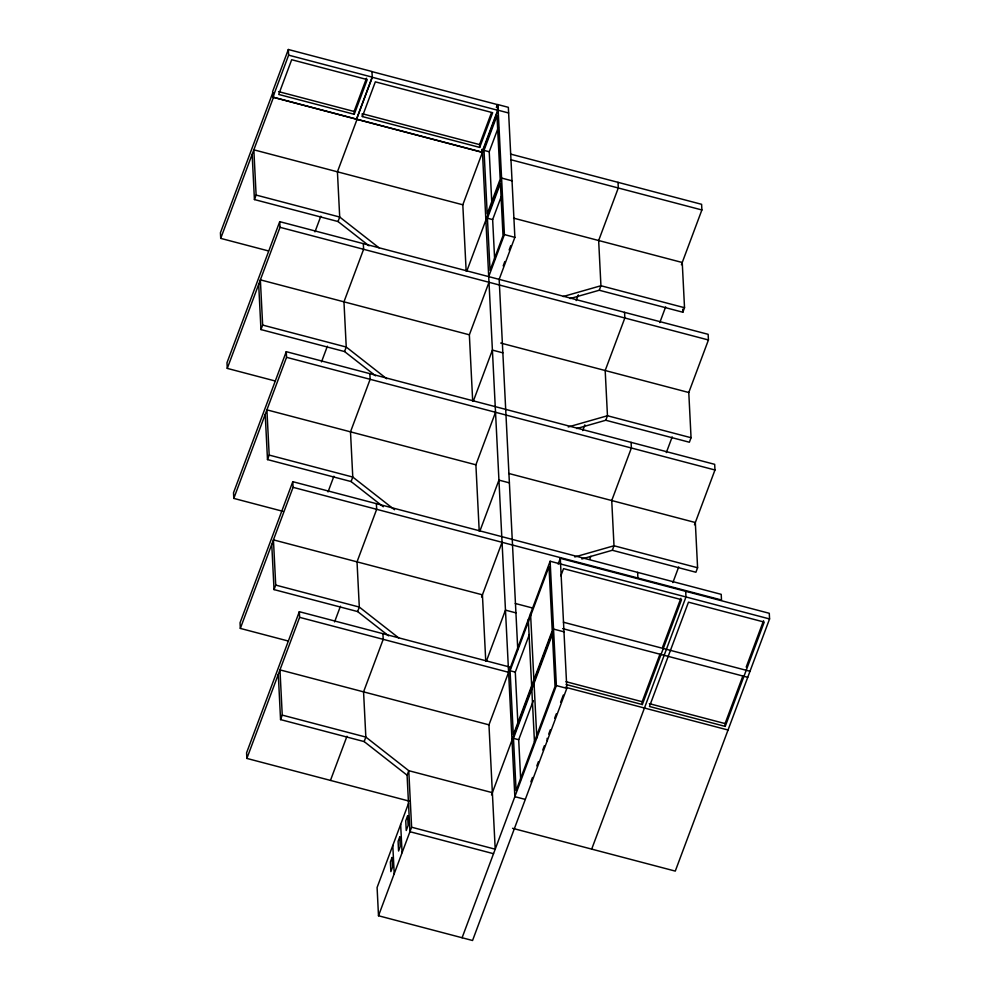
<?xml version="1.0" encoding="UTF-8"?>
<svg xmlns="http://www.w3.org/2000/svg" width="990" height="990" viewBox="0 0 990 990"><rect width="100%" height="100%" fill="white"/><g stroke="black" fill="none" stroke-linecap="round" stroke-linejoin="round"><path stroke-width="1.49" d="M356.561 119.295L372.277 77.269L371.931 71.49L288.338 49.5L272.634 91.525L272.918 97.181L481.957 152.274L497.673 110.249L497.388 104.594L371.993 71.627M272.658 93.085L220.436 232.737L220.721 238.38L268.488 250.94M272.918 97.181L288.622 55.155L288.338 49.5M220.721 238.38L273.475 97.305L273.265 93.06M369.022 245.805L338.023 221.537L254.43 199.559L256.113 195.055L253.836 149.824L462.813 204.794L466.154 271.087M576.737 428.546L605.781 420.255L689.374 442.233L691.057 437.729L688.78 392.51L708.432 339.978L708.147 334.323L279.724 221.661L226.982 362.748L227.267 368.391L275.034 380.952M227.267 368.391L280.009 227.316L279.724 221.661M375.557 375.816L344.557 351.549L260.964 329.571L262.647 325.067L260.37 279.848L469.359 334.806L472.688 401.099M354.247 114.296L367.228 79.596L291.679 59.722L278.71 94.434L354.247 114.296L354.098 111.474L366.535 78.21M356.511 119.159L372.215 77.133L288.622 55.155M314.969 231.87L320.834 216.204M357.068 119.283L337.429 171.815L339.706 217.033L338.023 221.537M362.352 116.56L375.334 81.848L492.674 112.699L479.692 147.411L362.352 116.56L362.216 113.726L479.556 144.59L479.692 147.411M694.485 524.774L714.966 469.99L714.681 464.335L286.259 351.673L233.516 492.76L233.801 498.403L283.053 511.36M233.801 498.403L286.543 357.328L286.259 351.673M383.291 506.769L351.091 481.561L267.498 459.583L269.181 455.078L266.904 409.86L475.893 464.817L479.222 531.11M321.502 361.894L327.368 346.215M292.793 481.685L293.077 487.34L721.5 600.002L721.215 594.346L292.793 481.685L240.05 622.772L240.335 628.415L288.102 640.988M240.335 628.415L293.077 487.34M344.557 351.549L346.24 347.045L343.963 301.826L363.602 249.294L363.318 243.639M388.625 635.84L357.625 611.572L274.032 589.595L275.715 585.09L273.438 539.872L482.427 594.829L485.756 661.122M328.036 491.906L333.902 476.227M511.298 667.446L299.327 611.696L246.584 752.784L246.869 758.427L409.575 801.219M246.869 758.427L299.611 617.352L299.327 611.696M351.091 481.561L352.774 477.056L350.497 431.838L370.136 379.306L369.852 373.651M479.556 144.59L491.448 112.773M496.337 107.403L497.388 104.594M496.844 107.378L497.883 104.581L508.34 107.328L514.874 237.34L499.158 279.366L517.77 649.539M462.813 204.794L498.168 110.237L508.625 112.984M484.011 150.381L496.992 115.669L500.185 179.153L487.204 213.852L484.011 150.381L489.233 151.755L491.82 203.136M489.233 151.755L498.428 127.178M493.527 853.702L409.934 831.711L407.088 775.195L364.159 741.584L280.566 719.606L282.249 715.102L279.972 669.884L488.961 724.841L495.21 849.197L411.617 827.219L408.771 770.69L365.842 737.08L282.249 715.102M334.583 621.918L340.436 606.239M466.76 271.198L501.584 178.064L512.028 180.811M487.427 218.221L500.396 183.509L503.019 235.682L490.05 270.381L487.427 218.221L492.649 219.594L494.654 259.479M492.649 219.594L501.299 196.453M357.625 611.572L359.308 607.068L357.031 561.85L376.67 509.318L376.386 503.663M488.714 276.618L504.417 234.593L497.883 104.581M469.359 334.806L488.998 282.274M503.192 265.902L504.813 261.558M509.145 250L510.766 245.656M330.462 780.417L346.97 736.251M473.294 401.222L492.401 350.101L502.858 352.848M364.159 741.584L365.842 737.08L363.565 691.862L383.204 639.33L382.92 633.674M475.893 464.817L495.532 412.286M479.828 531.234L498.935 480.113L509.392 482.86M576.205 300.576L578.333 294.884M407.088 775.195L408.771 770.69L492.364 792.668M481.586 597.081L502.066 542.297M570.203 298.535L599.247 290.243L600.93 285.739L598.653 240.521L618.292 187.989L618.02 182.333M408.511 803.459L377.091 887.498L378.502 915.762L472.552 940.5L566.825 688.347L560.291 558.335L769.279 613.293L769.564 618.948L675.279 871.101L512.572 828.308M378.502 915.762L411.617 827.219M486.362 661.246L505.469 610.125L515.926 612.872M582.739 430.588L584.867 424.896M488.961 724.841L550.131 561.243L769.564 618.948M510.073 670.75L549.005 566.626L552.234 630.754L513.303 734.877L510.073 670.75L515.295 672.123L517.993 725.559M605.781 420.255L607.464 415.75L605.187 370.532L624.839 318L624.554 312.345M515.295 672.123L529.365 634.528M558.137 564.102L560.291 558.335M560.86 575.821L563.545 568.644L681.541 599.668L642.324 704.546L566.156 684.511M659.798 322.567L665.651 306.888M681.405 264.751L701.885 209.967L701.613 204.311L510.531 154.069M491.523 794.921L553.534 629.071L563.991 631.818M513.476 738.354L552.408 634.231L555.031 686.515L516.099 790.639L513.476 738.354L518.698 739.728L520.703 779.712M518.698 739.728L533.301 700.685M589.805 559.177L590.869 556.331M599.247 290.243L682.84 312.221L684.523 307.717L682.246 262.499L513.575 218.134M462.095 937.753L556.38 685.6L550.131 561.243M581.823 558.979L612.315 550.267L613.998 545.762L611.733 500.544L631.373 448.012L631.088 442.357M530.875 781.828L532.496 777.484M536.827 765.913L538.449 761.57M542.768 750.012L544.401 745.668M548.72 734.097L550.341 729.754M554.672 718.196L556.293 713.852M560.612 702.281L563.322 695.054M666.332 452.579L672.185 436.899M672.866 582.59L678.719 566.911M642.324 704.546L642.176 701.724L659.909 654.316M662.595 647.126L680.86 598.282M591.686 849.123L685.971 596.97L685.686 591.315M508.724 473.455L695.327 522.522L697.591 567.753L695.908 572.245L612.315 550.267M725.225 726.4L764.231 622.091L688.471 602.168L649.465 706.476L725.225 726.4L725.076 723.579L742.958 675.762M746.212 667.074L763.538 620.705M563.174 296.53L600.93 285.739L684.523 307.717M568.26 426.95L607.464 415.75L691.057 437.729M574.794 556.962L613.998 545.762L697.591 567.753M372.277 77.269L497.673 110.249M278.561 91.612L354.098 111.474M273.475 97.305L482.464 152.262M510.815 159.724L701.885 209.967M504.417 234.593L514.874 237.34M256.113 195.055L339.706 217.033L379.059 247.834M280.009 227.316L708.432 339.978M500.705 343.047L688.78 392.51M262.647 325.067L346.24 347.045L386.781 378.786M286.543 357.328L714.966 469.99M269.181 455.078L352.774 477.056L394.515 509.726M515.258 603.467L533.177 608.169M563.397 622.215L749.987 671.282M562.642 628.613L747.747 677.296M275.715 585.09L359.308 607.068L398.661 637.869M566.008 681.689L642.176 701.724M649.329 703.655L725.076 723.579M299.611 617.352L508.6 672.309M565.327 687.221L728.034 730.014M556.38 685.6L566.825 688.347M525.294 799.413L514.85 796.665L482.316 149.428M682.692 309.214L682.84 312.221M637.622 572.369L637.907 578.024M547.136 738.33L547.26 740.681M530.553 613.577L536.815 737.934M528.314 619.579L531.729 687.419M531.816 689.3L534.452 741.584M481.808 149.453L481.957 152.274M400.653 824.472L402.076 852.724M392.795 845.472L394.218 873.737M252.153 154.329L254.43 199.559M258.687 284.34L260.964 329.571M265.221 414.352L267.498 459.583M271.755 544.364L274.032 589.595M278.289 674.376L280.566 719.606M392.04 857.513L390.369 861.968L390.864 871.633L392.523 867.166L392.04 857.513M399.737 836.946L398.091 841.351L398.574 851.004L400.22 846.599L399.737 836.946M407.645 815.785L405.752 820.846L406.234 830.499L408.128 825.437L407.645 815.785"/></g></svg>
